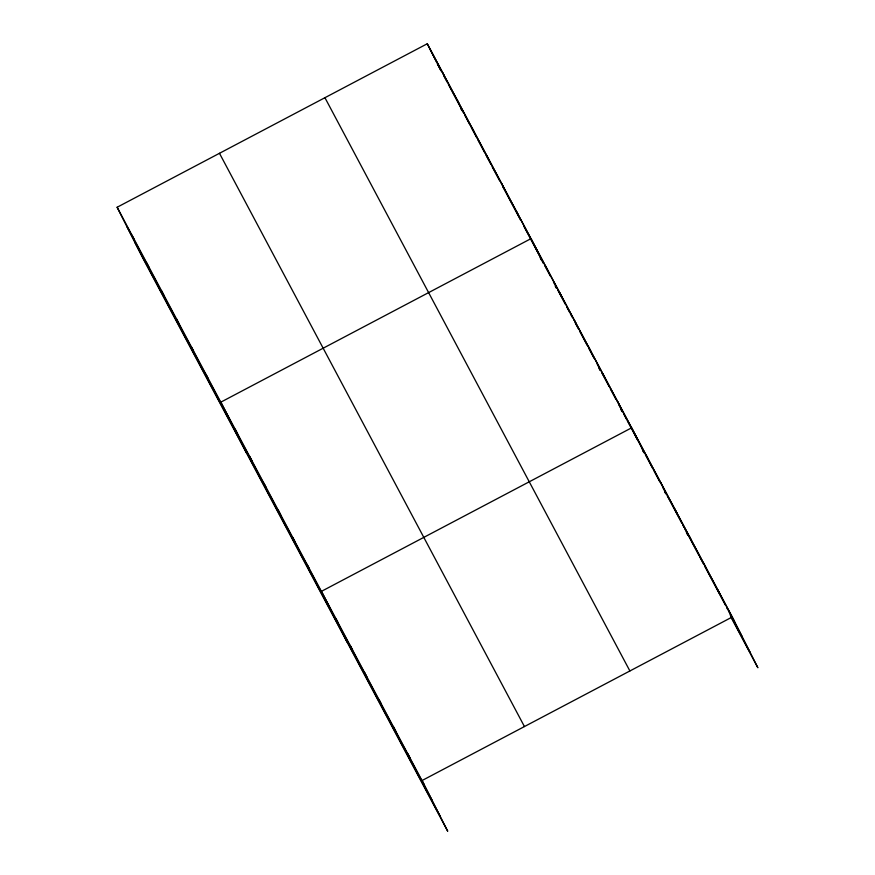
<?xml version="1.0" encoding="UTF-8"?>
<svg xmlns="http://www.w3.org/2000/svg" width="875" height="875" viewBox="0 0 875 875"><rect width="100%" height="100%" fill="white"/><g stroke="black" fill="none" stroke-linecap="round" stroke-linejoin="round"><path stroke-width="1.31" d="M732.244 617.006L422.1 780.511L447.727 831.25L142.756 257.994L117.13 207.255L427.273 43.75L732.244 617.006L757.87 667.745L730.997 617.214M429.603 48.355L734.573 621.611M441 70.536L437.292 63.58L440.945 70.82M444.084 76.344L447.169 82.141M448.405 84.459L451.489 90.267M452.102 91.427L463.827 113.466M465.062 115.784L466.298 118.103M466.922 119.263L470.006 125.07M471.242 127.389L476.788 137.834M478.023 140.153L484.816 152.906M486.052 155.236L490.984 164.511M492.22 166.83L499.625 180.753M502.72 186.561L520.614 220.205M523.698 226.002L543.484 263.189M544.731 265.541L550.353 276.106M553.481 281.991L554.728 284.331M555.362 285.513L556.609 287.864M557.856 290.216L565.359 304.314M566.606 306.666L569.734 312.539M570.358 313.709L572.239 317.231M575.356 323.116L578.484 328.989M579.742 331.341L587.234 345.439M588.492 347.791L594.114 358.356M597.242 364.23L598.489 366.581M599.112 367.762L600.359 370.114M601.617 372.455L609.12 386.564M610.367 388.905L615.989 399.481M619.117 405.355L622.245 411.239M623.492 413.58L626.62 419.464M627.244 420.634L630.995 427.689M632.242 430.03L637.875 440.606M641.616 447.661L644.12 452.364M645.367 454.705L652.87 468.814M654.117 471.155L655.375 473.506M655.998 474.688L659.75 481.731M662.878 487.605L665.995 493.489M667.253 495.83L670.37 501.714M671.005 502.884L681.625 522.856M682.872 525.208L684.13 527.559M684.753 528.73L699.125 555.756M699.759 556.938L703.5 563.981M704.758 566.333L725.386 605.106M726.633 607.458L727.88 609.809M728.503 610.98L742.262 636.836M460.644 108.27L461.88 110.589M540.269 257.928L541.494 260.247M555.155 285.917L556.402 288.269M598.916 368.167L600.163 370.519M620.791 409.292L622.038 411.644M642.666 450.417L643.923 452.769M664.541 491.542L665.798 493.894M686.427 532.667L687.673 535.019M730.177 614.917L750.181 652.52M324.931 97.705L629.891 670.961M219.472 153.3L524.442 726.556M117.13 207.255L424.419 785.116M127.148 227.084L432.108 800.341M135.067 242.769L440.037 816.025M717.872 589.98L720.191 594.584M703.489 562.953L705.819 567.558M689.117 535.927L691.436 540.531M674.734 508.9L677.064 513.516M660.362 481.884L662.681 486.489M645.98 454.858L648.309 459.462M644.055 452.484L631.608 427.831L321.453 591.336L347.08 642.075M617.225 400.805L619.555 405.409M602.853 373.778L605.172 378.383M588.47 346.752L590.8 351.356M574.098 319.736L576.417 324.341M559.716 292.709L562.045 297.314M545.344 265.683L547.673 270.288M543.419 263.309L530.961 238.656L220.817 402.161L246.444 452.9M516.152 210.809L518.481 215.414M501.342 182.973L503.661 187.578M486.522 155.127L488.852 159.731M471.712 127.28L474.042 131.884M456.903 99.433L459.233 104.048M442.094 71.597L444.412 76.202M427.273 43.75L436.702 62.409M407.717 753.484L410.047 758.089M393.345 726.458L395.664 731.062M378.963 699.442L381.292 704.047M364.591 672.416L366.909 677.02M350.208 645.389L352.537 649.994M335.836 618.363L338.155 622.967M307.081 564.309L309.4 568.914M292.698 537.294L295.028 541.898M278.327 510.267L280.645 514.872M263.944 483.241L266.273 487.845M249.572 456.214L251.902 460.819M235.189 429.188L237.519 433.792M206.008 374.325L208.327 378.93M191.188 346.478L193.517 351.083M176.378 318.631L178.708 323.236M161.569 290.784L163.888 295.389M146.748 262.948L149.078 267.553M131.939 235.102L134.269 239.706"/></g></svg>
